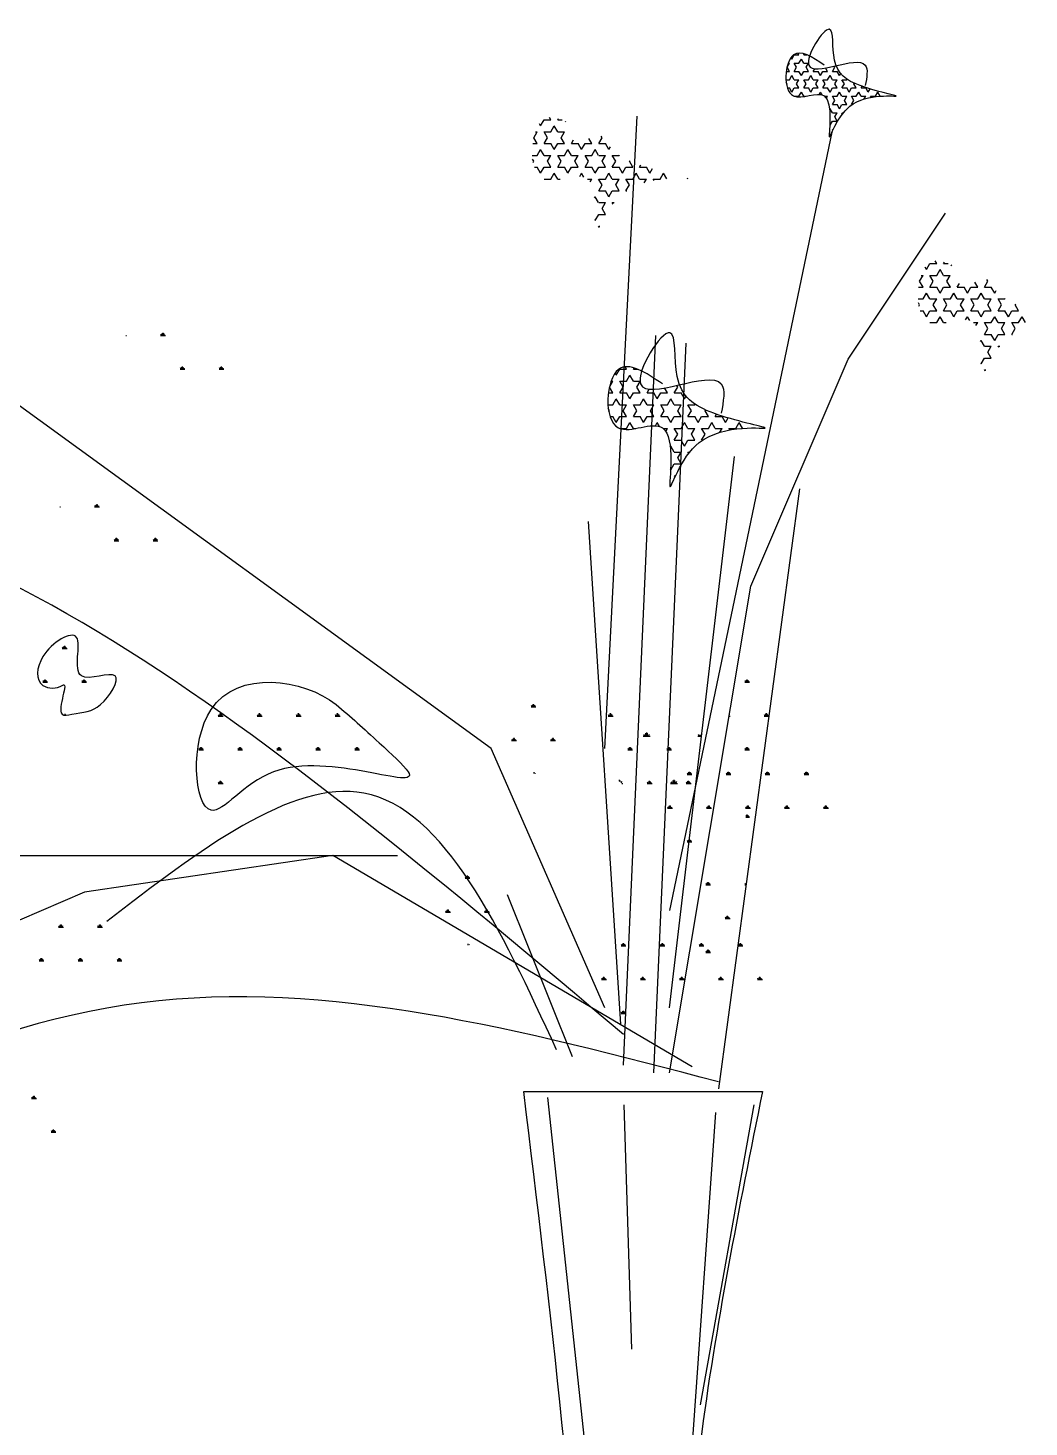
# Model space of a CAD drawing. Header units: millimetres. Extents: x 22565 to 38821, y 15578 to 26720.
# Drawn here: x 32148.5 to 32376.7, y 23823.1 to 24142.1 of the extents above; entities that cross this region are included whole.
import ezdxf

# ---------------------------------------------------------------- set-up
doc = ezdxf.new("R2010")
doc.units = ezdxf.units.MM

# ---------------------------------------------------------------- blocks, each defined once
blk = doc.blocks.new('A$C1E531EA6')
for p, q in [((407.57, 692.77), (407.37, 693.1)), ((407.57, 692.77), (408.11, 693.71)), ((408.11, 693.71), (409.2, 693.71)), ((409.2, 693.71), (408.97, 694.12)), ((409.2, 691.83), (409.75, 692.77)), ((410.29, 691.82), (409.75, 692.77)), ((410.29, 693.71), (410.42, 693.93)), ((410.29, 693.71), (411.01, 693.71)), ((411.59, 693.34), (411.51, 693.48)), ((406.3, 689.94), (407.03, 689.94)), ((406.48, 690.88), (407.02, 691.83)), ((407.02, 689.94), (406.48, 690.88)), ((406.74, 691.82), (407.03, 691.82)), ((408.66, 690.88), (408.11, 691.82)), ((408.11, 691.82), (409.2, 691.82)), ((408.11, 689.94), (408.66, 690.88)), ((408.11, 689.94), (409.2, 689.94)), ((409.75, 688.99), (409.2, 689.94)), ((409.75, 689), (410.29, 689.94)), ((410.29, 691.82), (411.36, 691.82)), ((410.29, 689.94), (411.38, 689.94)), ((410.84, 690.88), (411.36, 691.79)), ((411.38, 689.94), (410.84, 690.88)), ((412.47, 689.94), (412.81, 690.53)), ((412.47, 689.94), (413.56, 689.94)), ((414.1, 688.99), (413.56, 689.94)), ((414.1, 689), (414.65, 689.94)), ((414.65, 689.94), (415.74, 689.94)), ((415.74, 689.94), (415.28, 690.74)), ((416.83, 689.94), (417.37, 690.88)), ((416.83, 689.94), (417.92, 689.94)), ((417.37, 690.88), (417.22, 691.15)), ((418.46, 688.99), (417.91, 689.94)), ((418.46, 689), (418.71, 689.43)), ((406.23, 688.05), (407.03, 688.05)), ((406.48, 687.11), (406.29, 687.44)), ((406.37, 686.93), (406.48, 687.11)), ((406.57, 686.17), (407.03, 686.17)), ((407.02, 688.05), (407.57, 689)), ((407.57, 685.22), (407.02, 686.17)), ((408.11, 688.05), (407.57, 688.99)), ((407.57, 685.22), (408.11, 686.17)), ((408.11, 688.05), (409.2, 688.05)), ((408.11, 686.17), (409.2, 686.17)), ((408.66, 687.11), (409.2, 688.05)), ((409.2, 686.17), (408.66, 687.11)), ((410.84, 687.11), (410.29, 688.05)), ((410.29, 688.05), (411.38, 688.05)), ((410.29, 686.17), (410.84, 687.11)), ((410.29, 686.17), (411.38, 686.17)), ((411.38, 688.05), (411.92, 689)), ((411.92, 685.22), (411.38, 686.17)), ((412.47, 688.05), (411.92, 688.99)), ((411.92, 685.22), (412.47, 686.17)), ((412.47, 688.05), (413.56, 688.05)), ((412.47, 686.17), (413.56, 686.17)), ((413.01, 687.11), (413.56, 688.05)), ((413.56, 686.17), (413.01, 687.11)), ((415.19, 687.11), (414.65, 688.05)), ((414.65, 688.05), (415.74, 688.05)), ((414.65, 686.17), (415.19, 687.11)), ((414.65, 686.17), (415.74, 686.17)), ((415.74, 688.05), (416.28, 689)), ((416.28, 685.22), (415.74, 686.17)), ((416.83, 688.05), (416.28, 688.99)), ((416.28, 685.22), (416.83, 686.17)), ((416.83, 688.05), (417.92, 688.05)), ((416.83, 686.17), (417.92, 686.17)), ((417.37, 687.11), (417.91, 688.05)), ((417.91, 686.17), (417.37, 687.11)), ((419.55, 687.11), (419, 688.05)), ((419, 686.17), (419.55, 687.11)), ((419.01, 688.05), (420.09, 688.05)), ((419.01, 686.17), (420.09, 686.17)), ((420.09, 688.05), (420.15, 688.15)), ((420.64, 685.22), (420.09, 686.17)), ((420.64, 685.22), (421.18, 686.17)), ((421.18, 686.17), (422.27, 686.17)), ((421.73, 687.11), (421.8, 687.24)), ((422.27, 686.17), (421.73, 687.11)), ((423.36, 686.17), (423.57, 686.54)), ((423.36, 686.17), (424.45, 686.17)), ((424.99, 685.22), (424.45, 686.17)), ((424.99, 685.22), (425.41, 685.95)), ((408.12, 684.28), (409.2, 684.28)), ((409.2, 684.28), (409.75, 685.22)), ((410.29, 684.28), (409.75, 685.22)), ((410.29, 684.28), (410.68, 684.28)), ((413.81, 684.71), (414.1, 685.22)), ((414.46, 684.6), (414.1, 685.22)), ((415.06, 684.28), (415.74, 684.28)), ((415.46, 683.81), (415.74, 684.28)), ((417.37, 683.34), (416.83, 684.28)), ((416.83, 684.28), (417.92, 684.28)), ((416.83, 682.39), (417.37, 683.34)), ((417.91, 684.28), (418.46, 685.22)), ((419, 684.28), (418.46, 685.22)), ((419.01, 684.28), (420.09, 684.28)), ((419.55, 683.34), (420.09, 684.28)), ((420.09, 682.39), (419.55, 683.34)), ((421.73, 683.34), (421.18, 684.28)), ((421.18, 684.28), (422.27, 684.28)), ((421.18, 682.39), (421.73, 683.34)), ((422.27, 684.28), (422.82, 685.22)), ((423.36, 684.28), (422.81, 685.22)), ((423.36, 684.28), (424.45, 684.28)), ((424.09, 683.66), (424.45, 684.28)), ((425.68, 684.04), (425.54, 684.28)), ((425.54, 684.28), (426.63, 684.28)), ((426.63, 684.28), (427.17, 685.22)), ((427.71, 684.29), (427.17, 685.22)), ((431.01, 684.33), (431.08, 684.45)), ((352.64, 678.88), (352.31, 679.47)), ((364.92, 535.58), (372.32, 679.77)), ((416.18, 681.28), (416.28, 681.45)), ((416.83, 680.51), (416.28, 681.45)), ((416.83, 682.39), (417.92, 682.39)), ((416.83, 680.51), (417.92, 680.51)), ((417.37, 679.57), (417.91, 680.51)), ((417.91, 678.62), (417.37, 679.56)), ((418.46, 681.45), (417.91, 682.39)), ((418.46, 681.45), (419, 682.39)), ((419.13, 680.29), (419, 680.51)), ((419.01, 682.39), (420.09, 682.39)), ((419.01, 680.51), (419.3, 680.51)), ((421.18, 682.39), (421.31, 682.39)), ((350.31, 677.54), (350.03, 678.02)), ((350.31, 677.54), (351.09, 678.89)), ((351.09, 678.88), (352.65, 678.88)), ((352.65, 676.19), (353.42, 677.54)), ((354.2, 676.19), (353.42, 677.54)), ((354.2, 678.89), (354.38, 679.2)), ((354.2, 678.88), (355.23, 678.88)), ((356.06, 678.36), (355.94, 678.56)), ((416.28, 677.68), (416.23, 677.77)), ((416.28, 677.68), (416.83, 678.62)), ((416.83, 678.62), (417.92, 678.62)), ((416.94, 676.54), (416.83, 676.73)), ((416.83, 676.73), (417.03, 676.73)), ((348.5, 673.5), (349.54, 673.5)), ((348.76, 674.84), (349.53, 676.19)), ((349.53, 673.49), (348.76, 674.84)), ((349.12, 676.19), (349.54, 676.19)), ((351.87, 674.84), (351.09, 676.19)), ((351.09, 676.19), (352.65, 676.19)), ((351.09, 673.5), (351.87, 674.84)), ((351.09, 673.5), (352.65, 673.5)), ((353.42, 672.15), (352.64, 673.49)), ((353.42, 672.15), (354.2, 673.5)), ((354.2, 676.19), (355.72, 676.19)), ((354.2, 673.5), (355.76, 673.5)), ((354.98, 674.84), (355.73, 676.14)), ((355.76, 673.49), (354.98, 674.84)), ((357.31, 673.5), (357.8, 674.34)), ((357.31, 673.5), (358.87, 673.5)), ((359.65, 672.15), (358.87, 673.49)), ((359.65, 672.15), (360.42, 673.5)), ((360.43, 673.5), (361.98, 673.5)), ((361.98, 673.49), (361.32, 674.63)), ((363.54, 673.5), (364.31, 674.84)), ((363.54, 673.5), (365.09, 673.5)), ((364.31, 674.84), (364.09, 675.22)), ((365.87, 672.15), (365.09, 673.49)), ((416.72, 676.08), (379.72, 498.61)), ((348.4, 670.8), (349.54, 670.8)), ((348.76, 669.45), (348.48, 669.92)), ((349.53, 670.8), (350.31, 672.15)), ((351.09, 670.8), (350.31, 672.15)), ((351.09, 670.8), (352.65, 670.8)), ((351.87, 669.46), (352.65, 670.8)), ((354.98, 669.45), (354.2, 670.8)), ((354.2, 670.8), (355.76, 670.8)), ((355.76, 670.8), (356.53, 672.15)), ((357.31, 670.8), (356.53, 672.15)), ((357.31, 670.8), (358.87, 670.8)), ((358.09, 669.46), (358.87, 670.8)), ((361.2, 669.45), (360.42, 670.8)), ((360.43, 670.8), (361.98, 670.8)), ((361.98, 670.8), (362.76, 672.15)), ((363.53, 670.8), (362.76, 672.15)), ((363.54, 670.8), (365.09, 670.8)), ((364.31, 669.46), (365.09, 670.8)), ((365.87, 672.15), (366.23, 672.77)), ((367.42, 669.45), (366.65, 670.8)), ((366.65, 670.8), (368.2, 670.8)), ((368.2, 670.8), (368.28, 670.94)), ((348.6, 669.19), (348.76, 669.46)), ((348.89, 668.11), (349.54, 668.11)), ((350.31, 666.76), (349.53, 668.11)), ((350.31, 666.76), (351.09, 668.11)), ((351.09, 668.11), (352.65, 668.11)), ((352.64, 668.11), (351.87, 669.45)), ((352.65, 665.41), (353.42, 666.76)), ((354.2, 665.41), (353.42, 666.76)), ((354.2, 668.11), (354.98, 669.46)), ((354.2, 668.11), (355.76, 668.11)), ((356.53, 666.76), (355.76, 668.11)), ((356.53, 666.76), (357.31, 668.11)), ((357.31, 668.11), (358.87, 668.11)), ((358.87, 668.11), (358.09, 669.45)), ((359.22, 666.02), (359.65, 666.76)), ((360.16, 665.87), (359.65, 666.76)), ((360.42, 668.11), (361.2, 669.46)), ((360.43, 668.11), (361.98, 668.11)), ((362.76, 666.76), (361.98, 668.11)), ((362.76, 666.76), (363.54, 668.11)), ((363.54, 668.11), (365.09, 668.11)), ((365.09, 668.11), (364.31, 669.45)), ((365.09, 665.41), (365.87, 666.76)), ((366.65, 665.41), (365.87, 666.76)), ((366.65, 668.11), (367.42, 669.46)), ((366.65, 668.11), (368.2, 668.11)), ((368.98, 666.76), (368.2, 668.11)), ((368.98, 666.76), (369.76, 668.11)), ((369.76, 668.11), (371.32, 668.11)), ((370.54, 669.46), (370.64, 669.64)), ((371.31, 668.11), (370.54, 669.45)), ((371.31, 665.41), (372.09, 666.76)), ((372.87, 665.41), (372.09, 666.76)), ((372.87, 668.11), (373.18, 668.64)), ((372.87, 668.11), (374.43, 668.11)), ((375.2, 666.76), (374.43, 668.11)), ((375.2, 666.76), (375.8, 667.8)), ((377.54, 665.41), (378.32, 666.76)), ((379.08, 665.43), (378.31, 666.76)), ((351.1, 665.41), (352.65, 665.41)), ((354.2, 665.41), (354.76, 665.41)), ((361.01, 665.41), (361.98, 665.41)), ((361.59, 664.74), (361.98, 665.41)), ((364.31, 664.06), (363.53, 665.41)), ((363.54, 665.41), (365.09, 665.41)), ((363.54, 662.72), (364.31, 664.07)), ((366.65, 665.41), (368.2, 665.41)), ((367.42, 664.07), (368.2, 665.41)), ((368.2, 662.72), (367.42, 664.06)), ((370.54, 664.06), (369.76, 665.41)), ((369.76, 665.41), (371.32, 665.41)), ((369.76, 662.72), (370.54, 664.07)), ((372.87, 665.41), (374.43, 665.41)), ((373.92, 664.53), (374.43, 665.41)), ((376.18, 665.07), (375.98, 665.41)), ((375.98, 665.41), (377.54, 665.41)), ((383.8, 665.48), (383.9, 665.65)), ((362.62, 661.13), (362.76, 661.37)), ((363.53, 660.02), (362.76, 661.37)), ((363.54, 662.72), (365.09, 662.72)), ((365.87, 661.37), (365.09, 662.72)), ((365.87, 661.37), (366.65, 662.72)), ((366.65, 662.72), (368.2, 662.72)), ((369.76, 662.72), (369.94, 662.72)), ((362.76, 655.98), (363.54, 657.33)), ((363.54, 660.02), (365.09, 660.02)), ((363.54, 657.33), (365.09, 657.33)), ((364.31, 658.68), (365.09, 660.02)), ((365.09, 657.33), (364.31, 658.67)), ((366.82, 659.71), (366.65, 660.02)), ((366.65, 660.02), (367.07, 660.02)), ((420.42, 624.31), (442.62, 657.59)), ((362.76, 655.98), (362.68, 656.11)), ((363.7, 654.35), (363.53, 654.63)), ((363.54, 654.63), (363.83, 654.63)), ((438.27, 644.8), (437.99, 645.28)), ((438.27, 644.8), (439.05, 646.15)), ((439.05, 646.14), (440.6, 646.14)), ((440.6, 646.14), (440.27, 646.73)), ((440.6, 643.45), (441.38, 644.8)), ((442.16, 643.45), (441.38, 644.8)), ((442.16, 646.15), (442.34, 646.46)), ((442.16, 646.14), (443.18, 646.14)), ((444.02, 645.62), (443.9, 645.82)), ((436.71, 642.1), (437.49, 643.45)), ((437.49, 640.75), (436.71, 642.1)), ((437.08, 643.45), (437.49, 643.45)), ((439.82, 642.1), (439.05, 643.45)), ((439.05, 643.45), (440.6, 643.45)), ((439.05, 640.76), (439.82, 642.1)), ((442.16, 643.45), (443.68, 643.45)), ((442.94, 642.1), (443.68, 643.4)), ((443.71, 640.75), (442.94, 642.1)), ((445.27, 640.76), (445.76, 641.6)), ((449.94, 640.75), (449.28, 641.89)), ((451.49, 640.76), (452.27, 642.1)), ((452.27, 642.1), (452.05, 642.48)), ((436.36, 638.06), (437.49, 638.06)), ((436.46, 640.76), (437.49, 640.76)), ((437.49, 638.06), (438.27, 639.41)), ((439.05, 638.06), (438.27, 639.41)), ((439.05, 640.76), (440.6, 640.76)), ((439.05, 638.06), (440.6, 638.06)), ((439.82, 636.72), (440.6, 638.06)), ((441.38, 639.41), (440.6, 640.75)), ((441.38, 639.41), (442.16, 640.76)), ((442.16, 640.76), (443.72, 640.76)), ((442.94, 636.71), (442.16, 638.06)), ((442.16, 638.06), (443.72, 638.06)), ((443.71, 638.06), (444.49, 639.41)), ((445.27, 638.06), (444.49, 639.41)), ((445.27, 640.76), (446.83, 640.76)), ((445.27, 638.06), (446.83, 638.06)), ((446.05, 636.72), (446.83, 638.06)), ((447.6, 639.41), (446.82, 640.75)), ((447.6, 639.41), (448.38, 640.76)), ((448.38, 640.76), (449.94, 640.76)), ((449.16, 636.71), (448.38, 638.06)), ((448.38, 638.06), (449.94, 638.06)), ((449.94, 638.06), (450.71, 639.41)), ((451.49, 638.06), (450.71, 639.41)), ((451.49, 640.76), (453.05, 640.76)), ((451.49, 638.06), (453.05, 638.06)), ((452.27, 636.72), (453.05, 638.06)), ((453.83, 639.41), (453.05, 640.75)), ((453.83, 639.41), (454.18, 640.03)), ((455.38, 636.71), (454.6, 638.06)), ((454.61, 638.06), (456.16, 638.06)), ((456.16, 638.06), (456.24, 638.2)), ((436.71, 636.71), (436.44, 637.18)), ((436.56, 636.45), (436.71, 636.72)), ((436.84, 635.37), (437.49, 635.37)), ((438.27, 634.02), (437.49, 635.37)), ((438.27, 634.02), (439.05, 635.37)), ((439.05, 635.37), (440.6, 635.37)), ((440.6, 635.37), (439.82, 636.71)), ((442.16, 635.37), (442.94, 636.72)), ((442.16, 635.37), (443.72, 635.37)), ((444.49, 634.02), (443.71, 635.37)), ((444.49, 634.02), (445.27, 635.37)), ((445.27, 635.37), (446.83, 635.37)), ((446.82, 635.37), (446.05, 636.71)), ((448.38, 635.37), (449.16, 636.72)), ((448.38, 635.37), (449.94, 635.37)), ((450.71, 634.02), (449.94, 635.37)), ((450.71, 634.02), (451.49, 635.37)), ((451.49, 635.37), (453.05, 635.37)), ((453.05, 635.37), (452.27, 636.71)), ((454.6, 635.37), (455.38, 636.72)), ((454.61, 635.37), (456.16, 635.37)), ((456.94, 634.02), (456.16, 635.37)), ((456.94, 634.02), (457.72, 635.37)), ((457.72, 635.37), (459.27, 635.37)), ((458.49, 636.72), (458.6, 636.9)), ((459.27, 635.37), (458.49, 636.71)), ((439.06, 632.67), (440.6, 632.67)), ((440.6, 632.67), (441.38, 634.02)), ((442.16, 632.67), (441.38, 634.02)), ((442.16, 632.67), (442.72, 632.67)), ((447.18, 633.28), (447.6, 634.02)), ((448.12, 633.13), (447.6, 634.02)), ((448.97, 632.67), (449.94, 632.67)), ((449.55, 632), (449.94, 632.67)), ((452.27, 631.32), (451.49, 632.67)), ((451.49, 632.67), (453.05, 632.67)), ((453.05, 632.67), (453.83, 634.02)), ((454.6, 632.67), (453.83, 634.02)), ((454.61, 632.67), (456.16, 632.67)), ((455.38, 631.33), (456.16, 632.67)), ((457.72, 632.67), (459.27, 632.67)), ((458.49, 631.32), (457.72, 632.67)), ((459.27, 632.67), (460.05, 634.02)), ((460.83, 632.67), (460.05, 634.02)), ((255.75, 629.74), (255.89, 629.74)), ((263.67, 629.74), (264.78, 629.74)), ((263.93, 629.73), (263.75, 630.04)), ((264.09, 629.8), (264.09, 630.24)), ((264.23, 629.8), (264.23, 630.35)), ((264.37, 629.8), (264.37, 630.24)), ((264.49, 629.75), (264.66, 630.06)), ((376.52, 629.74), (369.12, 463.36)), ((450.58, 628.39), (450.71, 628.63)), ((451.49, 627.28), (450.71, 628.63)), ((451.49, 629.98), (452.27, 631.33)), ((451.49, 629.98), (453.05, 629.98)), ((453.83, 628.63), (453.05, 629.98)), ((453.83, 628.63), (454.6, 629.98)), ((454.61, 629.98), (456.16, 629.98)), ((456.16, 629.98), (455.38, 631.32)), ((457.72, 629.98), (458.49, 631.33)), ((457.72, 629.98), (457.9, 629.98)), ((383.42, 628.01), (376.02, 461.64)), ((451.49, 627.28), (453.05, 627.28)), ((452.27, 625.94), (453.05, 627.28)), ((453.05, 624.59), (452.27, 625.93)), ((454.78, 626.97), (454.6, 627.28)), ((454.61, 627.28), (455.02, 627.28)), ((339.01, 535.58), (216.9, 624.31)), ((268.37, 622.03), (268.19, 622.34)), ((268.53, 622.1), (268.53, 622.54)), ((268.67, 622.1), (268.67, 622.65)), ((268.81, 622.1), (268.81, 622.54)), ((268.93, 622.06), (269.11, 622.36)), ((277.26, 622.03), (277.08, 622.34)), ((277.42, 622.1), (277.42, 622.54)), ((277.56, 622.1), (277.56, 622.65)), ((277.7, 622.1), (277.7, 622.54)), ((277.82, 622.06), (278, 622.36)), ((369.89, 622.02), (369.55, 622.6)), ((371.45, 622.02), (371.63, 622.33)), ((398.22, 572.55), (420.42, 624.31)), ((450.71, 623.24), (450.64, 623.37)), ((450.71, 623.24), (451.49, 624.59)), ((451.49, 624.59), (453.05, 624.59)), ((268.12, 622.04), (269.23, 622.04)), ((277.01, 622.04), (278.12, 622.04)), ((366, 617.98), (366.78, 619.33)), ((366.37, 619.33), (366.78, 619.33)), ((367.56, 620.67), (367.28, 621.15)), ((367.56, 620.68), (368.34, 622.02)), ((368.34, 622.02), (369.89, 622.02)), ((368.34, 619.33), (369.89, 619.33)), ((369.11, 617.98), (368.34, 619.32)), ((369.89, 619.33), (370.67, 620.68)), ((371.45, 619.32), (370.67, 620.67)), ((371.45, 622.02), (372.47, 622.02)), ((371.45, 619.33), (372.97, 619.33)), ((372.23, 617.98), (372.97, 619.28)), ((373.31, 621.49), (373.19, 621.69)), ((451.66, 621.61), (451.49, 621.89)), ((451.49, 621.89), (451.79, 621.89)), ((365.75, 616.63), (366.78, 616.63)), ((366.78, 616.63), (366, 617.98)), ((368.34, 616.63), (369.11, 617.98)), ((368.34, 616.63), (369.89, 616.63)), ((370.67, 615.28), (369.89, 616.63)), ((370.67, 615.29), (371.45, 616.63)), ((371.45, 616.63), (373.01, 616.63)), ((373, 616.63), (372.22, 617.98)), ((374.56, 616.63), (375.05, 617.48)), ((374.56, 616.63), (376.12, 616.63)), ((376.89, 615.28), (376.11, 616.63)), ((376.89, 615.29), (377.67, 616.63)), ((377.67, 616.63), (379.23, 616.63)), ((379.23, 616.63), (378.57, 617.77)), ((380.78, 616.63), (381.56, 617.98)), ((380.78, 616.63), (382.34, 616.63)), ((381.56, 617.98), (381.34, 618.36)), ((383.11, 615.28), (382.34, 616.63)), ((383.12, 615.29), (383.47, 615.9)), ((365.65, 613.94), (366.78, 613.94)), ((366, 612.59), (365.73, 613.06)), ((365.85, 612.33), (366, 612.59)), ((366.78, 613.94), (367.56, 615.29)), ((368.34, 613.94), (367.56, 615.28)), ((368.34, 613.94), (369.89, 613.94)), ((369.11, 612.59), (369.89, 613.94)), ((369.89, 611.24), (369.11, 612.59)), ((371.45, 613.94), (373.01, 613.94)), ((372.22, 612.59), (371.45, 613.94)), ((371.45, 611.24), (372.23, 612.59)), ((373, 613.94), (373.78, 615.29)), ((374.56, 613.94), (373.78, 615.28)), ((374.56, 613.94), (376.12, 613.94)), ((375.34, 612.59), (376.11, 613.94)), ((376.11, 611.24), (375.34, 612.59)), ((378.45, 612.59), (377.67, 613.94)), ((377.67, 613.94), (379.23, 613.94)), ((377.67, 611.24), (378.45, 612.59)), ((379.23, 613.94), (380, 615.29)), ((380.78, 613.94), (380, 615.28)), ((380.78, 613.94), (382.34, 613.94)), ((381.56, 612.59), (382.34, 613.94)), ((382.34, 611.24), (381.56, 612.59)), ((384.67, 612.59), (383.89, 613.94)), ((383.89, 611.24), (384.67, 612.59)), ((383.9, 613.94), (385.45, 613.94)), ((385.45, 613.94), (385.53, 614.08)), ((387.78, 612.59), (387.89, 612.78)), ((388.56, 611.24), (387.78, 612.59)), ((366.13, 611.24), (366.78, 611.24)), ((367.56, 609.89), (366.78, 611.24)), ((367.56, 609.9), (368.34, 611.24)), ((368.34, 611.24), (369.89, 611.24)), ((369.89, 608.55), (370.67, 609.9)), ((371.45, 608.55), (370.67, 609.89)), ((371.45, 611.24), (373.01, 611.24)), ((373.78, 609.89), (373, 611.24)), ((373.78, 609.9), (374.56, 611.24)), ((374.56, 611.24), (376.12, 611.24)), ((376.47, 609.16), (376.89, 609.9)), ((377.41, 609), (376.89, 609.89)), ((377.67, 611.24), (379.23, 611.24)), ((380, 609.89), (379.23, 611.24)), ((380, 609.9), (380.78, 611.24)), ((380.78, 611.24), (382.34, 611.24)), ((382.34, 608.55), (383.12, 609.9)), ((383.89, 608.55), (383.11, 609.89)), ((383.9, 611.24), (385.45, 611.24)), ((386.23, 609.89), (385.45, 611.24)), ((386.23, 609.9), (387, 611.24)), ((387.01, 611.24), (388.56, 611.24)), ((388.56, 608.55), (389.34, 609.9)), ((390.12, 608.55), (389.34, 609.89)), ((390.12, 611.24), (390.42, 611.78)), ((390.12, 611.24), (391.67, 611.24)), ((392.45, 609.89), (391.67, 611.24)), ((392.45, 609.9), (393.05, 610.93)), ((394.78, 608.55), (395.56, 609.9)), ((396.33, 608.57), (395.56, 609.89)), ((368.35, 608.55), (369.89, 608.55)), ((371.45, 608.55), (372, 608.55)), ((378.26, 608.55), (379.23, 608.55)), ((378.84, 607.88), (379.23, 608.55)), ((381.56, 607.2), (380.78, 608.55)), ((380.78, 608.55), (382.34, 608.55)), ((380.78, 605.85), (381.56, 607.2)), ((383.9, 608.55), (385.45, 608.55)), ((384.67, 607.2), (385.45, 608.55)), ((385.45, 605.85), (384.67, 607.2)), ((387.78, 607.2), (387, 608.55)), ((387, 605.85), (387.78, 607.2)), ((387.01, 608.55), (388.56, 608.55)), ((390.12, 608.55), (391.67, 608.55)), ((391.16, 607.67), (391.67, 608.55)), ((393.43, 608.2), (393.23, 608.55)), ((393.23, 608.55), (394.79, 608.55)), ((401.05, 608.62), (401.15, 608.79)), ((379.87, 604.27), (380, 604.51)), ((380.78, 603.16), (380, 604.5)), ((380.78, 605.85), (382.34, 605.85)), ((380.78, 603.16), (382.34, 603.16)), ((381.56, 601.81), (382.34, 603.16)), ((383.11, 604.5), (382.34, 605.85)), ((383.12, 604.51), (383.89, 605.85)), ((384.07, 602.85), (383.89, 603.16)), ((383.9, 605.85), (385.45, 605.85)), ((383.9, 603.16), (384.31, 603.16)), ((387.01, 605.85), (387.19, 605.85)), ((379.72, 476.43), (394.52, 602.13)), ((380, 599.12), (380.78, 600.47)), ((380.78, 600.46), (382.34, 600.46)), ((382.34, 600.46), (381.56, 601.81)), ((380, 599.12), (379.93, 599.25)), ((380.95, 597.48), (380.78, 597.77)), ((380.78, 597.77), (381.08, 597.77)), ((409.32, 594.74), (390.82, 457.94)), ((240.7, 590.64), (240.84, 590.64)), ((248.62, 590.64), (249.73, 590.64)), ((248.88, 590.64), (248.7, 590.94)), ((249.04, 590.7), (249.04, 591.15)), ((249.18, 590.7), (249.18, 591.26)), ((249.32, 590.7), (249.32, 591.15)), ((249.44, 590.66), (249.62, 590.97)), ((368.62, 472.73), (361.22, 587.34)), ((253.07, 582.95), (254.18, 582.95)), ((253.32, 582.94), (253.14, 583.25)), ((253.48, 583), (253.48, 583.45)), ((253.62, 583), (253.62, 583.56)), ((253.76, 583), (253.76, 583.45)), ((253.88, 582.96), (254.06, 583.27)), ((261.96, 582.95), (263.07, 582.95)), ((262.21, 582.94), (262.03, 583.25)), ((262.37, 583), (262.37, 583.45)), ((262.51, 583), (262.51, 583.56)), ((262.65, 583), (262.65, 583.45)), ((262.77, 582.96), (262.95, 583.27)), ((379.72, 461.64), (398.22, 572.55)), ((241.25, 558.37), (242.36, 558.37)), ((241.5, 558.36), (241.32, 558.67)), ((241.66, 558.43), (241.66, 558.88)), ((241.8, 558.43), (241.8, 558.99)), ((241.94, 558.43), (241.94, 558.88)), ((242.06, 558.39), (242.24, 558.7)), ((236.8, 550.67), (237.91, 550.67)), ((237.06, 550.66), (236.88, 550.97)), ((237.22, 550.73), (237.22, 551.18)), ((237.36, 550.73), (237.36, 551.29)), ((237.5, 550.73), (237.5, 551.18)), ((237.62, 550.69), (237.79, 551)), ((245.69, 550.67), (246.8, 550.67)), ((245.95, 550.66), (245.77, 550.97)), ((246.11, 550.73), (246.11, 551.18)), ((246.25, 550.73), (246.25, 551.29)), ((246.39, 550.73), (246.39, 551.18)), ((246.51, 550.69), (246.68, 551)), ((396.82, 550.67), (397.93, 550.67)), ((397.08, 550.66), (396.9, 550.97)), ((397.24, 550.73), (397.24, 551.18)), ((397.38, 550.73), (397.38, 551.29)), ((397.52, 550.73), (397.52, 551.18)), ((397.64, 550.69), (397.81, 551)), ((348.54, 545.11), (348.54, 545.55)), ((348.68, 545.11), (348.68, 545.66)), ((348.82, 545.11), (348.82, 545.55)), ((241.94, 543.17), (241.94, 543.48)), ((242.17, 543.18), (242.24, 543.3)), ((276.81, 542.97), (277.92, 542.97)), ((277.06, 542.97), (276.88, 543.27)), ((277.22, 543.03), (277.22, 543.48)), ((277.36, 543.03), (277.36, 543.59)), ((277.5, 543.03), (277.5, 543.48)), ((277.62, 542.99), (277.8, 543.3)), ((285.7, 542.97), (286.81, 542.97)), ((285.95, 542.97), (285.77, 543.27)), ((286.11, 543.03), (286.11, 543.48)), ((286.25, 543.03), (286.25, 543.59)), ((286.39, 543.03), (286.39, 543.48)), ((286.51, 542.99), (286.69, 543.3)), ((294.59, 542.97), (295.7, 542.97)), ((294.84, 542.97), (294.66, 543.27)), ((295, 543.03), (295, 543.48)), ((295.14, 543.03), (295.14, 543.59)), ((295.28, 543.03), (295.28, 543.48)), ((295.4, 542.99), (295.58, 543.3)), ((303.48, 542.97), (304.59, 542.97)), ((303.73, 542.97), (303.55, 543.27)), ((303.89, 543.03), (303.89, 543.48)), ((304.03, 543.03), (304.03, 543.59)), ((304.17, 543.03), (304.17, 543.48)), ((304.29, 542.99), (304.47, 543.3)), ((348.13, 545.05), (349.24, 545.05)), ((348.38, 545.04), (348.2, 545.35)), ((348.94, 545.07), (349.12, 545.37)), ((365.71, 542.97), (366.82, 542.97)), ((365.96, 542.97), (365.78, 543.27)), ((366.12, 543.03), (366.12, 543.48)), ((366.26, 543.03), (366.26, 543.59)), ((366.4, 543.03), (366.4, 543.48)), ((366.52, 542.99), (366.7, 543.3)), ((393.28, 542.97), (393.49, 542.97)), ((393.33, 543.22), (393.37, 543.3)), ((401.27, 542.97), (402.32, 542.97)), ((401.52, 542.97), (401.34, 543.27)), ((401.68, 543.03), (401.68, 543.48)), ((401.82, 543.03), (401.82, 543.59)), ((401.96, 543.03), (401.96, 543.48)), ((402.08, 542.99), (402.26, 543.3)), ((374.49, 538.41), (374.49, 539.19)), ((343.68, 537.35), (344.79, 537.35)), ((343.94, 537.34), (343.76, 537.65)), ((344.1, 537.41), (344.1, 537.85)), ((344.24, 537.41), (344.24, 537.97)), ((344.38, 537.41), (344.38, 537.85)), ((344.5, 537.37), (344.67, 537.67)), ((352.57, 537.35), (353.68, 537.35)), ((352.83, 537.34), (352.65, 537.65)), ((352.99, 537.41), (352.99, 537.85)), ((353.13, 537.41), (353.13, 537.97)), ((353.27, 537.41), (353.27, 537.85)), ((353.39, 537.37), (353.56, 537.67)), ((373.71, 538.35), (375.26, 538.35)), ((374.07, 538.35), (373.82, 538.78)), ((374.29, 538.41), (374.29, 539.04)), ((374.68, 538.41), (374.68, 539.04)), ((374.86, 538.37), (375.1, 538.8)), ((386.15, 538.35), (387.01, 538.35)), ((386.52, 538.35), (386.27, 538.78)), ((386.74, 538.41), (386.74, 538.68)), ((386.93, 538.41), (386.93, 538.49)), ((272.36, 535.27), (273.47, 535.27)), ((272.62, 535.27), (272.44, 535.57)), ((272.78, 535.33), (272.78, 535.78)), ((272.92, 535.33), (272.92, 535.89)), ((273.06, 535.33), (273.06, 535.78)), ((273.18, 535.29), (273.35, 535.6)), ((281.25, 535.27), (282.36, 535.27)), ((281.51, 535.27), (281.33, 535.57)), ((281.67, 535.33), (281.67, 535.78)), ((281.81, 535.33), (281.81, 535.89)), ((281.95, 535.33), (281.95, 535.78)), ((282.07, 535.29), (282.24, 535.6)), ((290.14, 535.27), (291.25, 535.27)), ((290.4, 535.27), (290.22, 535.57)), ((290.56, 535.33), (290.56, 535.78)), ((290.7, 535.33), (290.7, 535.89)), ((290.84, 535.33), (290.84, 535.78)), ((290.96, 535.29), (291.13, 535.6)), ((299.03, 535.27), (300.14, 535.27)), ((299.29, 535.27), (299.11, 535.57)), ((299.45, 535.33), (299.45, 535.78)), ((299.59, 535.33), (299.59, 535.89)), ((299.73, 535.33), (299.73, 535.78)), ((299.85, 535.29), (300.02, 535.6)), ((307.92, 535.27), (309.03, 535.27)), ((308.18, 535.27), (308, 535.57)), ((308.34, 535.33), (308.34, 535.78)), ((308.48, 535.33), (308.48, 535.89)), ((308.62, 535.33), (308.62, 535.78)), ((308.74, 535.29), (308.91, 535.6)), ((364.92, 476.43), (339.01, 535.58)), ((370.15, 535.27), (371.26, 535.27)), ((370.41, 535.27), (370.23, 535.57)), ((370.57, 535.33), (370.57, 535.78)), ((370.71, 535.33), (370.71, 535.89)), ((370.85, 535.33), (370.85, 535.78)), ((370.97, 535.29), (371.14, 535.6)), ((379.04, 535.27), (379.29, 535.27)), ((379.29, 535.27), (379.12, 535.57)), ((379.3, 535.27), (379.29, 535.27)), ((379.29, 535.27), (380.15, 535.27)), ((379.46, 535.33), (379.46, 535.78)), ((379.6, 535.33), (379.6, 535.89)), ((379.74, 535.33), (379.74, 535.78)), ((379.86, 535.29), (380.03, 535.6)), ((396.82, 535.27), (397.93, 535.27)), ((397.08, 535.27), (396.9, 535.57)), ((397.24, 535.33), (397.24, 535.78)), ((397.38, 535.33), (397.38, 535.89)), ((397.52, 535.33), (397.52, 535.78)), ((397.64, 535.29), (397.81, 535.6)), ((348.82, 529.85), (348.82, 530.16)), ((349.05, 529.86), (349.12, 529.98)), ((383.69, 529.65), (384.8, 529.65)), ((383.94, 529.64), (383.76, 529.95)), ((384.1, 529.71), (384.1, 530.16)), ((384.24, 529.71), (384.24, 530.27)), ((384.38, 529.71), (384.38, 530.16)), ((384.5, 529.67), (384.68, 529.98)), ((392.58, 529.65), (393.69, 529.65)), ((392.83, 529.64), (392.65, 529.95)), ((392.99, 529.71), (392.99, 530.16)), ((393.13, 529.71), (393.13, 530.27)), ((393.27, 529.71), (393.27, 530.16)), ((393.39, 529.67), (393.57, 529.98)), ((401.47, 529.65), (402.58, 529.65)), ((401.72, 529.64), (401.54, 529.95)), ((401.88, 529.71), (401.88, 530.16)), ((402.02, 529.71), (402.02, 530.27)), ((402.16, 529.71), (402.16, 530.16)), ((402.28, 529.67), (402.46, 529.98)), ((410.36, 529.65), (411.47, 529.65)), ((410.61, 529.64), (410.43, 529.95)), ((410.77, 529.71), (410.77, 530.16)), ((410.91, 529.71), (410.91, 530.27)), ((411.05, 529.71), (411.05, 530.16)), ((411.17, 529.67), (411.35, 529.98)), ((276.81, 527.58), (277.92, 527.58)), ((277.06, 527.57), (276.88, 527.88)), ((277.22, 527.64), (277.22, 528.08)), ((277.36, 527.64), (277.36, 528.19)), ((277.5, 527.64), (277.5, 528.08)), ((277.62, 527.59), (277.8, 527.9)), ((368.26, 528.13), (368.26, 528.41)), ((368.46, 527.94), (368.46, 528.26)), ((368.69, 527.7), (368.88, 528.02)), ((368.82, 527.58), (369.04, 527.58)), ((374.6, 527.58), (375.71, 527.58)), ((374.85, 527.57), (374.67, 527.88)), ((375.01, 527.64), (375.01, 528.08)), ((375.15, 527.64), (375.15, 528.19)), ((375.29, 527.64), (375.29, 528.08)), ((375.41, 527.59), (375.59, 527.9)), ((379.93, 527.58), (381.49, 527.58)), ((380.3, 527.57), (380.05, 528)), ((380.51, 527.64), (380.51, 528.26)), ((380.71, 527.64), (380.71, 528.41)), ((380.9, 527.64), (380.9, 528.26)), ((381.08, 527.59), (381.33, 528.02)), ((383.49, 527.58), (384.6, 527.58)), ((383.74, 527.57), (383.56, 527.88)), ((383.9, 527.64), (383.9, 528.08)), ((384.04, 527.64), (384.04, 528.19)), ((384.18, 527.64), (384.18, 528.08)), ((384.3, 527.59), (384.48, 527.9)), ((379.24, 521.95), (380.35, 521.95)), ((379.5, 521.94), (379.32, 522.25)), ((379.66, 522.01), (379.66, 522.46)), ((379.8, 522.01), (379.8, 522.57)), ((379.94, 522.01), (379.94, 522.46)), ((380.06, 521.97), (380.23, 522.28)), ((388.13, 521.95), (389.24, 521.95)), ((388.39, 521.94), (388.21, 522.25)), ((388.55, 522.01), (388.55, 522.46)), ((388.69, 522.01), (388.69, 522.57)), ((388.83, 522.01), (388.83, 522.46)), ((388.95, 521.97), (389.12, 522.28)), ((397.02, 521.95), (398.13, 521.95)), ((397.28, 521.94), (397.1, 522.25)), ((397.24, 519.94), (397.24, 520.38)), ((397.38, 519.94), (397.38, 520.49)), ((397.44, 522.01), (397.44, 522.46)), ((397.52, 519.94), (397.52, 520.38)), ((397.58, 522.01), (397.58, 522.57)), ((397.64, 519.89), (397.81, 520.2)), ((397.72, 522.01), (397.72, 522.46)), ((397.84, 521.97), (398.01, 522.28)), ((405.91, 521.95), (407.02, 521.95)), ((406.17, 521.94), (405.99, 522.25)), ((406.33, 522.01), (406.33, 522.46)), ((406.47, 522.01), (406.47, 522.57)), ((406.61, 522.01), (406.61, 522.46)), ((406.73, 521.97), (406.9, 522.28)), ((414.8, 521.95), (415.91, 521.95)), ((415.06, 521.94), (414.88, 522.25)), ((415.22, 522.01), (415.22, 522.46)), ((415.36, 522.01), (415.36, 522.57)), ((415.5, 522.01), (415.5, 522.46)), ((415.62, 521.97), (415.79, 522.28)), ((397.09, 519.88), (397.93, 519.88)), ((383.69, 514.25), (384.8, 514.25)), ((383.94, 514.25), (383.76, 514.55)), ((384.1, 514.31), (384.1, 514.76)), ((384.24, 514.31), (384.24, 514.87)), ((384.38, 514.31), (384.38, 514.76)), ((384.5, 514.27), (384.68, 514.58)), ((183.33, 511.2), (317.66, 511.2)), ((302.96, 511.2), (246.3, 502.82)), ((384.82, 462.97), (302.96, 511.2)), ((333.08, 505.96), (334.19, 505.96)), ((333.33, 505.95), (333.15, 506.26)), ((333.49, 506.02), (333.49, 506.46)), ((333.63, 506.02), (333.63, 506.57)), ((333.77, 506.02), (333.77, 506.46)), ((333.89, 505.97), (334.07, 506.28)), ((387.93, 504.48), (389.04, 504.48)), ((388.19, 504.47), (388.01, 504.78)), ((388.35, 504.54), (388.35, 504.98)), ((388.49, 504.54), (388.49, 505.09)), ((388.63, 504.54), (388.63, 504.98)), ((388.75, 504.5), (388.92, 504.8)), ((396.82, 504.48), (397.11, 504.48)), ((397.08, 504.47), (396.9, 504.78)), ((246.3, 502.82), (124.57, 450.39)), ((342.71, 502.31), (357.51, 465.34)), ((328.63, 498.26), (329.74, 498.26)), ((328.89, 498.25), (328.71, 498.56)), ((329.05, 498.32), (329.05, 498.76)), ((329.19, 498.32), (329.19, 498.87)), ((329.33, 498.32), (329.33, 498.76)), ((329.45, 498.27), (329.63, 498.58)), ((337.52, 498.26), (338.63, 498.26)), ((337.78, 498.25), (337.6, 498.56)), ((337.94, 498.32), (337.94, 498.76)), ((338.08, 498.32), (338.08, 498.87)), ((338.22, 498.32), (338.22, 498.76)), ((338.34, 498.27), (338.52, 498.58)), ((240.41, 494.86), (241.52, 494.86)), ((240.66, 494.85), (240.49, 495.16)), ((240.83, 494.92), (240.83, 495.36)), ((240.97, 494.92), (240.97, 495.47)), ((241.1, 494.92), (241.1, 495.36)), ((241.23, 494.87), (241.4, 495.18)), ((249.3, 494.86), (250.41, 494.86)), ((249.55, 494.85), (249.38, 495.16)), ((249.72, 494.92), (249.72, 495.36)), ((249.86, 494.92), (249.86, 495.47)), ((249.99, 494.92), (249.99, 495.36)), ((250.12, 494.87), (250.29, 495.18)), ((392.38, 496.78), (393.49, 496.78)), ((392.63, 496.77), (392.45, 497.08)), ((392.79, 496.84), (392.79, 497.28)), ((392.93, 496.84), (392.93, 497.4)), ((393.07, 496.84), (393.07, 497.28)), ((393.19, 496.8), (393.37, 497.1)), ((333.77, 490.75), (333.77, 491.06)), ((334, 490.76), (334.07, 490.88)), ((368.64, 490.56), (369.75, 490.56)), ((368.89, 490.55), (368.71, 490.86)), ((369.05, 490.62), (369.05, 491.06)), ((369.19, 490.62), (369.19, 491.17)), ((369.33, 490.62), (369.33, 491.06)), ((369.45, 490.57), (369.63, 490.88)), ((377.53, 490.56), (378.64, 490.56)), ((377.78, 490.55), (377.6, 490.86)), ((377.94, 490.62), (377.94, 491.06)), ((378.08, 490.62), (378.08, 491.17)), ((378.22, 490.62), (378.22, 491.06)), ((378.34, 490.57), (378.52, 490.88)), ((386.42, 490.56), (387.53, 490.56)), ((386.67, 490.55), (386.49, 490.86)), ((386.83, 490.62), (386.83, 491.06)), ((386.97, 490.62), (386.97, 491.17)), ((387.11, 490.62), (387.11, 491.06)), ((387.23, 490.57), (387.41, 490.88)), ((387.93, 489.08), (389.04, 489.08)), ((388.19, 489.07), (388.01, 489.38)), ((388.35, 489.14), (388.35, 489.59)), ((388.49, 489.14), (388.49, 489.7)), ((388.63, 489.14), (388.63, 489.59)), ((388.75, 489.1), (388.92, 489.41)), ((395.31, 490.56), (396.42, 490.56)), ((395.56, 490.55), (395.38, 490.86)), ((395.72, 490.62), (395.72, 491.06)), ((395.86, 490.62), (395.86, 491.17)), ((396, 490.62), (396, 491.06)), ((396.12, 490.57), (396.3, 490.88)), ((235.97, 487.16), (237.08, 487.16)), ((236.22, 487.15), (236.04, 487.46)), ((236.38, 487.22), (236.38, 487.66)), ((236.52, 487.22), (236.52, 487.77)), ((236.66, 487.22), (236.66, 487.66)), ((236.78, 487.18), (236.96, 487.48)), ((244.86, 487.16), (245.97, 487.16)), ((245.11, 487.15), (244.93, 487.46)), ((245.27, 487.22), (245.27, 487.66)), ((245.41, 487.22), (245.41, 487.77)), ((245.55, 487.22), (245.55, 487.66)), ((245.67, 487.18), (245.85, 487.48)), ((253.75, 487.16), (254.86, 487.16)), ((254, 487.15), (253.82, 487.46)), ((254.16, 487.22), (254.16, 487.66)), ((254.3, 487.22), (254.3, 487.77)), ((254.44, 487.22), (254.44, 487.66)), ((254.56, 487.18), (254.74, 487.48)), ((364.19, 482.86), (365.3, 482.86)), ((364.45, 482.85), (364.27, 483.16)), ((364.61, 482.92), (364.61, 483.36)), ((364.75, 482.92), (364.75, 483.47)), ((364.89, 482.92), (364.89, 483.36)), ((365.01, 482.88), (365.19, 483.18)), ((373.08, 482.86), (374.19, 482.86)), ((373.34, 482.85), (373.16, 483.16)), ((373.5, 482.92), (373.5, 483.36)), ((373.64, 482.92), (373.64, 483.47)), ((373.78, 482.92), (373.78, 483.36)), ((373.9, 482.88), (374.08, 483.18)), ((381.97, 482.86), (383.08, 482.86)), ((382.23, 482.85), (382.05, 483.16)), ((382.39, 482.92), (382.39, 483.36)), ((382.53, 482.92), (382.53, 483.47)), ((382.67, 482.92), (382.67, 483.36)), ((382.79, 482.88), (382.97, 483.18)), ((390.86, 482.86), (391.97, 482.86)), ((391.12, 482.85), (390.94, 483.16)), ((391.28, 482.92), (391.28, 483.36)), ((391.42, 482.92), (391.42, 483.47)), ((391.56, 482.92), (391.56, 483.36)), ((391.68, 482.88), (391.86, 483.18)), ((399.75, 482.86), (400.86, 482.86)), ((400.01, 482.85), (399.83, 483.16)), ((400.17, 482.92), (400.17, 483.36)), ((400.31, 482.92), (400.31, 483.47)), ((400.45, 482.92), (400.45, 483.36)), ((400.57, 482.88), (400.75, 483.18)), ((368.89, 475.15), (368.71, 475.46)), ((369.05, 475.22), (369.05, 475.66)), ((369.19, 475.22), (369.19, 475.78)), ((369.33, 475.22), (369.33, 475.66)), ((369.45, 475.18), (369.63, 475.48)), ((368.64, 475.16), (369.75, 475.16)), ((234.67, 455.83), (234.67, 456.27)), ((234.81, 455.83), (234.81, 456.38)), ((234.95, 455.83), (234.95, 456.27)), ((346.44, 457.33), (400.87, 457.33)), ((234.25, 455.77), (235.36, 455.77)), ((234.51, 455.76), (234.33, 456.07)), ((235.07, 455.78), (235.24, 456.09)), ((351.86, 456.02), (365.8, 326.75)), ((369.29, 454.28), (371.03, 398.57)), ((398.91, 454.28), (386.71, 385.94)), ((390.19, 452.54), (379.74, 305.86)), ((238.7, 448.07), (239.81, 448.07)), ((238.95, 448.06), (238.77, 448.37)), ((239.11, 448.13), (239.11, 448.57)), ((239.25, 448.13), (239.25, 448.68)), ((239.39, 448.13), (239.39, 448.57)), ((239.51, 448.08), (239.69, 448.39))]:
    blk.add_line(p, q)
for points in [[(414.95, 691.37), (407.94, 693.71), (407.94, 684.36), (414.95, 684.36), (416.12, 675.01), (420.8, 682.02), (431.32, 684.36), (423.14, 686.7), (417.29, 692.54), (416.12, 699.55), (411.44, 691.37), (424.31, 691.37), (424.31, 686.7)], [(378.11, 618.68), (368.08, 622.01), (368.08, 608.66), (378.11, 608.66), (379.78, 595.31), (386.46, 605.32), (401.49, 608.66), (389.8, 612), (381.45, 620.35), (379.78, 630.36), (373.09, 618.68), (391.47, 618.68), (391.47, 612)], [(369.2, 470.36), (151.23, 587.35), (21.53, 400.17)], [(353.96, 466.84), (310, 525.4), (251.39, 496.12)], [(390.82, 459.56), (259.31, 477.56), (136.82, 427.16)], [(292.01, 0), (292.01, 67.09), (328.29, 98.81), (350.97, 153.2), (346.44, 457.33)]]:
    blk.add_spline(points, degree=3)
for points, start_tangent, end_tangent in [([(241.23, 549.95), (236.85, 549.95), (236.85, 556.52), (244.52, 560.9), (245.61, 552.14), (253.28, 552.14), (249.99, 545.57), (243.42, 543.38), (241.23, 543.38), (241.23, 549.95)], (-0.819516, -0.573056), (-0.819516, -0.573056)), ([(303.67, 545.57), (275.19, 544.48), (275.19, 521.49), (289.43, 530.25), (320.1, 530.25), (313.53, 536.82), (303.67, 545.57)], (-0.781734, 0.623612), (-0.781734, 0.623612))]:
    blk.add_spline(points, degree=3, dxfattribs=dict(start_tangent=start_tangent, end_tangent=end_tangent))
blk.add_open_spline([(400.87, 457.33), (395.51, 430.65), (383.83, 372.48), (378.94, 262.67), (374.3, 164.71), (411.19, 101.14), (428.92, 82.07), (463.46, 57.65), (454.05, 26), (446.22, 0.35)], degree=3, knots=[0, 0, 0, 0, 81.333434, 177.332302, 333.242643, 357.43234, 395.627101, 411.684833, 478.833691, 478.833691, 478.833691, 478.833691])

msp = doc.modelspace()

# ---------------------------------------------------------------- block references
msp.add_blockref('A$C1E531EA6', (31915.04, 23442.25))

doc.saveas('drawing.dxf')
